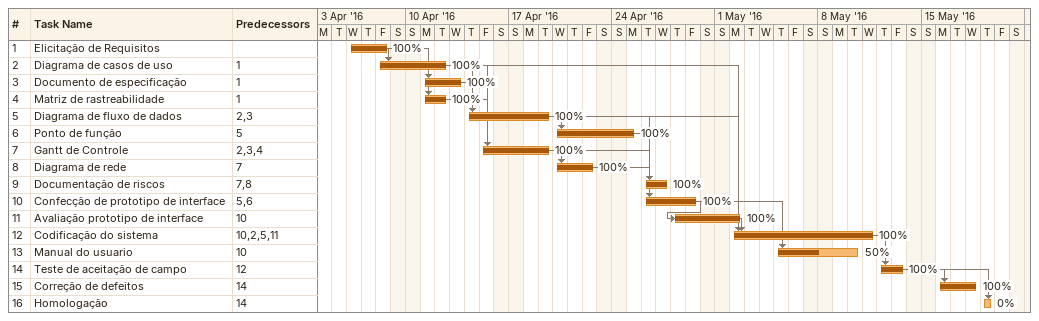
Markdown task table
| ID | Task | Start | Finish | Predecessors | % complete |
|---|---|---|---|---|---|
| 1 | Elicitação de Requisitos | 2016-04-06 | 2016-04-08 |  | 100 |
| 2 | Diagrama de casos de uso | 2016-04-08 | 2016-04-12 | 1 | 100 |
| 3 | Documento de especificação | 2016-04-11 | 2016-04-13 | 1 | 100 |
| 4 | Matriz de rastreabilidade | 2016-04-11 | 2016-04-12 | 1 | 100 |
| 5 | Diagrama de fluxo de dados | 2016-04-14 | 2016-04-19 | 2, 3 | 100 |
| 6 | Ponto de função | 2016-04-20 | 2016-04-25 | 5 | 100 |
| 7 | Gantt de Controle | 2016-04-15 | 2016-04-19 | 2, 3, 4 | 100 |
| 8 | Diagrama de rede | 2016-04-20 | 2016-04-22 | 7 | 100 |
| 9 | Documentação de riscos | 2016-04-26 | 2016-04-27 | 7, 8 | 100 |
| 10 | Confecção de prototipo de interface | 2016-04-26 | 2016-04-29 | 5, 6 | 100 |
| 11 | Avaliação prototipo de interface | 2016-04-28 | 2016-05-02 | 10 | 100 |
| 12 | Codificação do sistema | 2016-05-02 | 2016-05-11 | 10, 2, 5, 11 | 100 |
| 13 | Manual do usuario | 2016-05-05 | 2016-05-10 | 10 | 50 |
| 14 | Teste de aceitação de campo | 2016-05-12 | 2016-05-13 | 12 | 100 |
| 15 | Correção de defeitos | 2016-05-16 | 2016-05-18 | 14 | 100 |
| 16 | Homologação | 2016-05-19 | 2016-05-19 | 14 | 0 |
